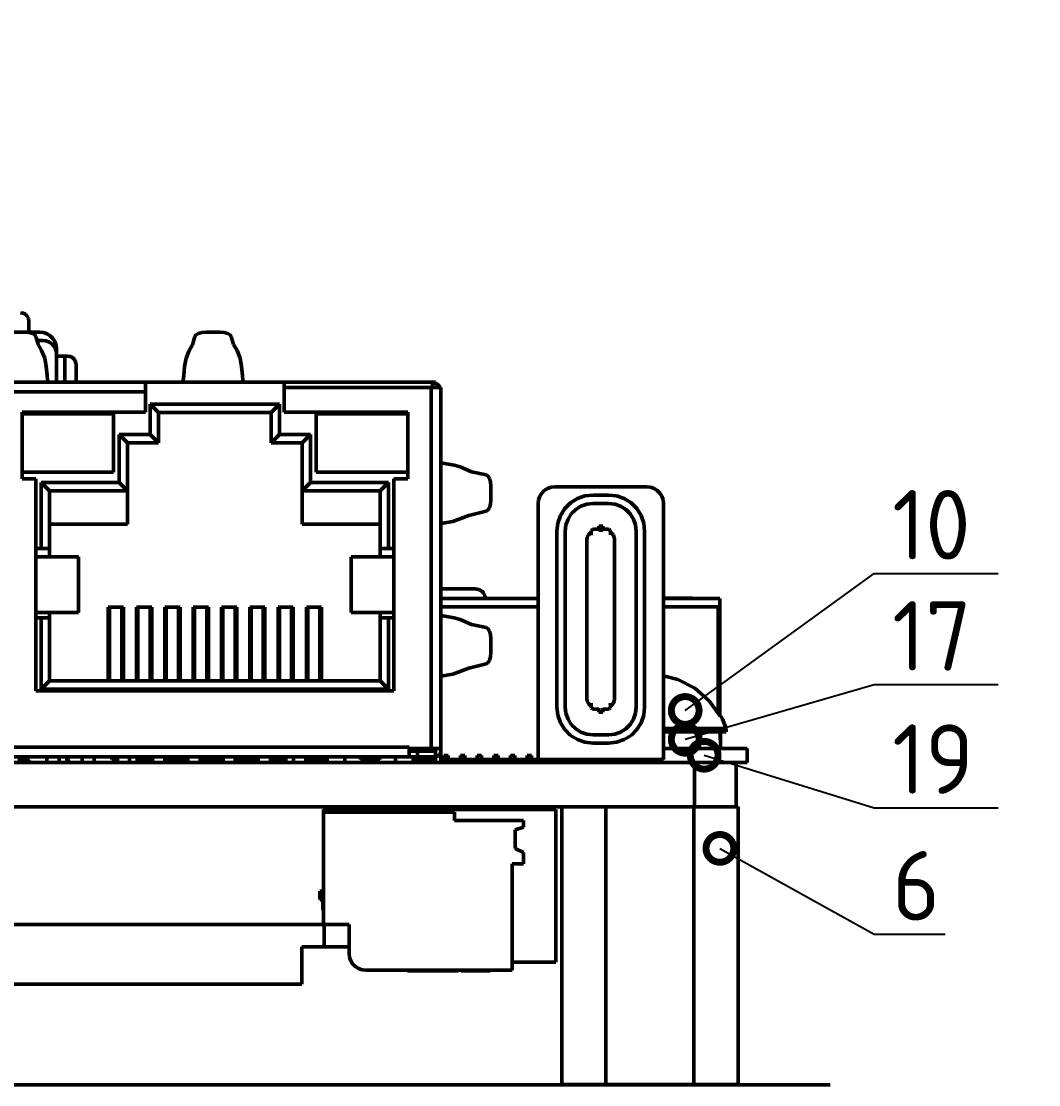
# Model space of a CAD drawing. Header units: millimetres. Extents: x -55 to 2039, y 0 to 512.
# Drawn here: x 1222.8 to 1296.1, y 78.3 to 154.9 of the extents above; entities that cross this region are included whole.
import ezdxf
from ezdxf import colors
from ezdxf.entities.mleader import LeaderData, LeaderLine
from ezdxf.enums import TextEntityAlignment as Align
from ezdxf.math import Vec2, Vec3

# ---------------------------------------------------------------- set-up
doc = ezdxf.new("R2010")
doc.units = ezdxf.units.MM
doc.linetypes.add('Сплошная', pattern=[0])
doc.layers.add('Виды', color=30, linetype='Continuous')
doc.layers.add('текст', color=2, linetype='Continuous', lineweight=30)
doc.styles.add('GOST TYPE B', font='', dxfattribs={"height": 3.5})
doc.styles.add('Поз. GOST TYPE B', font='', dxfattribs={"height": 5})
doc.styles.get('GOST TYPE B').set_extended_font_data('GOST type B')
doc.styles.get('Поз. GOST TYPE B').set_extended_font_data('GOST type B')

# ---------------------------------------------------------------- blocks, each defined once
blk = doc.blocks.new('Вид с →')
at = {"linetype": 'Continuous', "lineweight": 25, "transparency": 16777216}
for q in [(28.03, 4.046), (30.858, 4.046)]:
    blk.add_line((29.444, 2.632), q, dxfattribs=at)
blk.add_circle((32.944, 2.632), 3.5, dxfattribs=at)
blk.add_circle((32.944, 2.632), 3.5, dxfattribs=at)
at = {"linetype": 'Continuous', "lineweight": 50, "transparency": 16777216, "style": 'GOST TYPE B'}
blk.add_attdef('ВИД(_:_)', text='', height=7, dxfattribs=at).set_placement((27.226, 3.5), align=Align.MIDDLE_RIGHT)
blk = doc.blocks.new('_DotSmall')
at = {"color": 0, "linetype": 'ByBlock', "lineweight": 60, "const_width": 0.5}
blk.add_lwpolyline([(-0.0625, 0, 1), (0.0625, 0, 1)], format="xyb", close=True, dxfattribs=at)

msp = doc.modelspace()

# ---------------------------------------------------------------- linework, layer by layer
at = {"lineweight": 50}
for p, q in [((1222.7645, 133.9187), (1222.9499, 133.8894)), ((1222.9499, 133.8894), (1223.1172, 133.8041)), ((1223.1172, 133.8041), (1223.2499, 133.6714)), ((1223.2499, 133.6714), (1223.3352, 133.5041)), ((1223.3352, 133.5041), (1223.3645, 133.3187)), ((1223.3645, 133.3187), (1223.3645, 133.1187)), ((1223.3645, 133.1187), (1223.3645, 132.9333)), ((1223.3645, 132.9333), (1223.3645, 132.7661)), ((1223.3645, 132.7661), (1223.3645, 132.6333)), ((1223.3645, 132.6333), (1223.3645, 132.5481)), ((1224.1645, 132.5187), (1200.3645, 132.5187)), ((1222.0588, 132.5187), (1223.0703, 132.5187)), ((1223.0703, 132.5187), (1223.3667, 132.4921)), ((1223.3645, 132.5481), (1223.3645, 132.5187)), ((1223.3667, 132.4921), (1223.6211, 132.4188)), ((1223.6211, 132.4188), (1223.797, 132.3167)), ((1223.797, 132.3167), (1223.871, 132.2068)), ((1224.0467, 131.6177), (1223.871, 132.2068)), ((1223.9569, 131.9187), (1224.3645, 131.9187)), ((1224.1645, 132.5187), (1224.4316, 132.4886)), ((1224.3645, 131.9187), (1224.5871, 131.8937)), ((1224.4316, 132.4886), (1224.6852, 132.3999)), ((1224.5871, 131.8937), (1224.7984, 131.8197)), ((1224.6852, 132.3999), (1224.9127, 132.2569)), ((1224.7984, 131.8197), (1224.988, 131.7006)), ((1224.9127, 132.2569), (1225.1027, 132.0669)), ((1225.1027, 132.0669), (1225.2457, 131.8394)), ((1225.2457, 131.8394), (1225.3344, 131.5858)), ((1235.1591, 131.6117), (1235.3381, 132.2068)), ((1235.3381, 132.2068), (1235.412, 132.3167)), ((1235.412, 132.3167), (1235.588, 132.4188)), ((1235.588, 132.4188), (1235.8421, 132.492)), ((1235.8421, 132.492), (1236.1388, 132.5187)), ((1236.1388, 132.5187), (1237.1503, 132.5187)), ((1237.1503, 132.5187), (1237.4467, 132.4921)), ((1237.4467, 132.4921), (1237.7011, 132.4188)), ((1237.7011, 132.4188), (1237.877, 132.3167)), ((1237.877, 132.3167), (1237.951, 132.2068)), ((1238.1267, 131.6177), (1237.951, 132.2068)), ((1224.2897, 131.2068), (1224.0467, 131.6177)), ((1224.5141, 130.6463), (1224.2897, 131.2068)), ((1224.988, 131.7006), (1225.1464, 131.5422)), ((1225.1464, 131.5422), (1225.2655, 131.3526)), ((1225.2655, 131.3526), (1225.3395, 131.1413)), ((1225.2774, 131.3187), (1225.3645, 131.3187)), ((1225.3344, 131.5858), (1225.3645, 131.3187)), ((1225.3395, 131.1413), (1225.3645, 130.9187)), ((1225.3645, 130.9187), (1225.3645, 131.3187)), ((1234.6927, 130.6375), (1234.9099, 131.1894)), ((1234.9099, 131.1894), (1235.1591, 131.6117)), ((1238.3697, 131.2068), (1238.1267, 131.6177)), ((1238.5941, 130.6463), (1238.3697, 131.2068)), ((1224.618, 130.0448), (1224.5141, 130.6463)), ((1225.3645, 130.9187), (1225.3645, 128.9187)), ((1225.3645, 130.7987), (1225.3939, 130.7987)), ((1225.3939, 130.7987), (1225.4791, 130.7987)), ((1225.4791, 130.7987), (1225.6119, 130.7987)), ((1225.6119, 130.7987), (1225.7791, 130.7987)), ((1225.7791, 130.7987), (1225.9645, 130.7987)), ((1225.9645, 130.7987), (1226.1645, 130.7987)), ((1225.9645, 130.7987), (1225.9645, 128.9187)), ((1226.1645, 130.7987), (1226.3499, 130.7694)), ((1226.3499, 130.7694), (1226.5172, 130.6841)), ((1226.5172, 130.6841), (1226.6499, 130.5514)), ((1226.6499, 130.5514), (1226.7352, 130.3841)), ((1226.7352, 130.3841), (1226.7645, 130.1987)), ((1234.5894, 130.0316), (1234.6927, 130.6375)), ((1238.698, 130.0448), (1238.5941, 130.6463)), ((1224.6813, 129.399), (1224.618, 130.0448)), ((1226.7645, 130.1987), (1226.7645, 128.9187)), ((1234.5276, 129.3974), (1234.5894, 130.0316)), ((1238.7613, 129.399), (1238.698, 130.0448)), ((1213.3545, 128.9187), (1231.7745, 128.9187)), ((1224.7131, 129.0516), (1224.6813, 129.399)), ((1224.7386, 128.9187), (1224.7131, 129.0516)), ((1231.7745, 128.8512), (1231.7745, 128.9187)), ((1241.7745, 128.9187), (1231.7745, 128.9187)), ((1231.7745, 128.7427), (1231.7745, 128.8512)), ((1231.7745, 128.5929), (1231.7745, 128.7427)), ((1231.7745, 128.2187), (1231.7745, 128.7427)), ((1234.4705, 128.9187), (1234.4959, 129.0512)), ((1234.4959, 129.0512), (1234.5276, 129.3974)), ((1238.7931, 129.0516), (1238.7613, 129.399)), ((1238.8186, 128.9187), (1238.7931, 129.0516)), ((1241.7745, 128.9187), (1241.7745, 128.8651)), ((1241.7745, 128.9187), (1252.4645, 128.9187)), ((1241.7745, 128.8651), (1241.7745, 128.7187)), ((1241.7745, 128.8651), (1241.7745, 128.5187)), ((1252.4645, 128.9187), (1252.4645, 128.8651)), ((1252.6645, 128.9187), (1252.4645, 128.9187)), ((1252.7842, 128.779), (1252.4645, 128.9116)), ((1252.4645, 128.8651), (1252.4645, 128.7187)), ((1252.4645, 128.5187), (1252.4645, 128.8651)), ((1252.4652, 128.9113), (1252.4675, 128.9111)), ((1252.4675, 128.9111), (1252.5682, 128.8884)), ((1252.5682, 128.8884), (1252.6645, 128.8512)), ((1252.6645, 128.8512), (1252.6645, 128.9187)), ((1252.6645, 128.8286), (1252.6645, 128.8512)), ((1252.7563, 128.7905), (1252.6645, 128.8512)), ((1252.9938, 128.5187), (1252.7842, 128.779)), ((1252.8287, 128.7427), (1252.796, 128.7643)), ((1252.9561, 128.5929), (1252.8287, 128.7427)), ((1231.7745, 128.2187), (1213.3545, 128.2187)), ((1231.7745, 128.4135), (1231.7745, 128.5929)), ((1231.7745, 128.2187), (1231.7745, 128.4135)), ((1231.7745, 126.7587), (1231.7745, 128.2187)), ((1241.7745, 128.7187), (1241.7745, 128.5187)), ((1241.7745, 128.5187), (1252.4645, 128.5187)), ((1241.7745, 128.5187), (1241.7745, 126.7587)), ((1252.3645, 128.5187), (1241.7745, 128.5187)), ((1252.3645, 128.5187), (1252.4639, 128.5187)), ((1252.3645, 102.5187), (1252.3645, 128.5187)), ((1252.4645, 128.7187), (1252.4639, 128.5187)), ((1252.4639, 128.5187), (1252.6547, 128.5187)), ((1252.6547, 128.5187), (1252.8226, 128.5187)), ((1252.8226, 128.5187), (1252.9532, 128.5187)), ((1252.9532, 128.5187), (1253.0361, 128.5187)), ((1252.9841, 128.5308), (1252.9561, 128.5929)), ((1253.0361, 128.5187), (1253.0645, 128.5187)), ((1253.0645, 128.5187), (1253.0645, 102.5187)), ((1232.7145, 126.7387), (1232.1145, 127.3387)), ((1241.4345, 127.3387), (1232.1145, 127.3387)), ((1232.1145, 127.3387), (1232.1145, 125.1387)), ((1241.4345, 127.3387), (1240.8345, 126.7387)), ((1241.4345, 125.1387), (1241.4345, 127.3387)), ((1222.8745, 126.7587), (1231.7745, 126.7587)), ((1222.8745, 121.9587), (1222.8745, 126.7587)), ((1222.8745, 126.6387), (1224.9844, 126.6387)), ((1227.2647, 126.6387), (1222.8745, 126.6387)), ((1224.9844, 126.6387), (1225.7376, 126.6387)), ((1225.7376, 126.6387), (1226.5115, 126.6387)), ((1226.5115, 126.6387), (1225.7376, 126.6387)), ((1226.5115, 126.6387), (1227.2647, 126.6387)), ((1227.2647, 126.6387), (1229.4745, 126.6387)), ((1229.4745, 126.6387), (1229.4745, 122.4387)), ((1232.7145, 126.7387), (1240.8345, 126.7387)), ((1232.7145, 124.5387), (1232.7145, 126.7387)), ((1240.8345, 126.7387), (1240.8345, 124.5387)), ((1241.7745, 126.7587), (1250.6745, 126.7587)), ((1244.0745, 126.6387), (1246.2844, 126.6387)), ((1244.0745, 122.4387), (1244.0745, 126.6387)), ((1246.2844, 126.6387), (1247.0376, 126.6387)), ((1250.6745, 126.6387), (1246.2844, 126.6387)), ((1247.0376, 126.6387), (1247.8115, 126.6387)), ((1247.8115, 126.6387), (1247.0376, 126.6387)), ((1247.8115, 126.6387), (1248.5647, 126.6387)), ((1248.5647, 126.6387), (1250.6745, 126.6387)), ((1250.6745, 126.7587), (1250.6745, 121.9587)), ((1230.4745, 124.5387), (1229.8745, 125.1387)), ((1232.1145, 125.1387), (1229.8745, 125.1387)), ((1229.8745, 125.1387), (1229.8745, 121.6787)), ((1232.7145, 124.5387), (1232.1145, 125.1387)), ((1240.8345, 124.5387), (1241.4345, 125.1387)), ((1243.6745, 125.1387), (1241.4345, 125.1387)), ((1243.0745, 124.5387), (1243.6745, 125.1387)), ((1243.6745, 121.6787), (1243.6745, 125.1387)), ((1230.4745, 124.5387), (1232.7145, 124.5387)), ((1230.4745, 121.0787), (1230.4745, 124.5387)), ((1240.8345, 124.5387), (1243.0745, 124.5387)), ((1243.0745, 124.5387), (1243.0745, 121.0787)), ((1253.0645, 123.1187), (1253.1044, 123.1007)), ((1253.1044, 123.1007), (1253.1912, 123.0811)), ((1253.1912, 123.0811), (1254.0067, 122.944)), ((1254.0067, 122.944), (1254.4599, 122.8071)), ((1254.4599, 122.8071), (1255.2654, 122.4602)), ((1224.9844, 122.4387), (1222.8745, 122.4387)), ((1222.8745, 122.4387), (1227.2647, 122.4387)), ((1223.8745, 121.9587), (1222.8745, 121.9587)), ((1223.8745, 116.3187), (1223.8745, 121.9587)), ((1225.7376, 122.4387), (1224.9844, 122.4387)), ((1226.5115, 122.4387), (1225.7376, 122.4387)), ((1225.7376, 122.4387), (1226.5115, 122.4387)), ((1227.2647, 122.4387), (1226.5115, 122.4387)), ((1229.4745, 122.4387), (1227.2647, 122.4387)), ((1246.2844, 122.4387), (1244.0745, 122.4387)), ((1247.0376, 122.4387), (1246.2844, 122.4387)), ((1246.2844, 122.4387), (1250.6745, 122.4387)), ((1247.8115, 122.4387), (1247.0376, 122.4387)), ((1247.0376, 122.4387), (1247.8115, 122.4387)), ((1248.5647, 122.4387), (1247.8115, 122.4387)), ((1250.6745, 122.4387), (1248.5647, 122.4387)), ((1249.6745, 121.9587), (1249.6745, 116.3187)), ((1250.6745, 121.9587), (1249.6745, 121.9587)), ((1255.2654, 122.4602), (1256.3169, 122.2291)), ((1256.4437, 122.1545), (1256.3169, 122.2291)), ((1256.557, 121.9782), (1256.4437, 122.1545)), ((1256.6361, 121.7245), (1256.557, 121.9782)), ((1224.8645, 121.0787), (1224.2645, 121.6787)), ((1229.8745, 121.6787), (1224.2645, 121.6787)), ((1224.2645, 121.6787), (1224.2645, 116.9387)), ((1224.8645, 121.0787), (1230.4745, 121.0787)), ((1224.8645, 116.9387), (1224.8645, 121.0787)), ((1230.4745, 121.0787), (1229.8745, 121.6787)), ((1230.4745, 118.6787), (1230.4745, 121.0787)), ((1243.0745, 121.0787), (1243.6745, 121.6787)), ((1243.0745, 121.0787), (1243.0745, 118.6787)), ((1243.0745, 121.0787), (1248.6845, 121.0787)), ((1249.2845, 121.6787), (1243.6745, 121.6787)), ((1248.6845, 121.0787), (1249.2845, 121.6787)), ((1248.6845, 121.0787), (1248.6845, 116.9387)), ((1249.2845, 116.9387), (1249.2845, 121.6787)), ((1256.6645, 121.4287), (1256.6361, 121.7245)), ((1256.6645, 121.4287), (1256.6645, 120.4088)), ((1260.5163, 121.1169), (1260.3263, 120.9269)), ((1260.7439, 121.2599), (1260.5163, 121.1169)), ((1260.9975, 121.3486), (1260.7439, 121.2599)), ((1261.2645, 121.3787), (1260.9975, 121.3486)), ((1267.9045, 121.3787), (1261.2645, 121.3787)), ((1268.1716, 121.3486), (1267.9045, 121.3787)), ((1268.4252, 121.2599), (1268.1716, 121.3486)), ((1268.6527, 121.1169), (1268.4252, 121.2599)), ((1268.8427, 120.9269), (1268.6527, 121.1169)), ((1256.6645, 120.4088), (1256.6361, 120.1132)), ((1260.0946, 120.4458), (1260.0645, 120.1787)), ((1260.1834, 120.6994), (1260.0946, 120.4458)), ((1260.3263, 120.9269), (1260.1834, 120.6994)), ((1262.4035, 120.2115), (1262.8964, 120.5213)), ((1262.8964, 120.5213), (1263.446, 120.7135)), ((1263.446, 120.7135), (1264.0245, 120.7787)), ((1264.0245, 120.7787), (1265.1445, 120.7787)), ((1265.1445, 120.7787), (1265.7231, 120.7135)), ((1265.7231, 120.7135), (1266.2726, 120.5213)), ((1266.2726, 120.5213), (1266.7656, 120.2115)), ((1268.9857, 120.6994), (1268.8427, 120.9269)), ((1269.0744, 120.4458), (1268.9857, 120.6994)), ((1269.1045, 120.1787), (1269.0744, 120.4458)), ((1256.3169, 119.6084), (1255.0789, 119.3132)), ((1256.4439, 119.6831), (1256.3169, 119.6084)), ((1256.557, 119.8593), (1256.4439, 119.6831)), ((1256.6361, 120.1132), (1256.557, 119.8593)), ((1260.0645, 120.1787), (1260.0645, 101.7187)), ((1261.682, 119.3068), (1261.9918, 119.7998)), ((1261.9918, 119.7998), (1262.4035, 120.2115)), ((1262.7776, 119.7424), (1262.4609, 119.4257)), ((1263.1568, 119.9807), (1262.7776, 119.7424)), ((1263.5795, 120.1286), (1263.1568, 119.9807)), ((1264.0245, 120.1787), (1263.5795, 120.1286)), ((1265.1445, 120.1787), (1264.0245, 120.1787)), ((1265.5896, 120.1286), (1265.1445, 120.1787)), ((1266.0123, 119.9807), (1265.5896, 120.1286)), ((1266.3915, 119.7424), (1266.0123, 119.9807)), ((1266.7082, 119.4257), (1266.3915, 119.7424)), ((1266.7656, 120.2115), (1267.1773, 119.7998)), ((1267.1773, 119.7998), (1267.4871, 119.3068)), ((1269.1045, 101.7187), (1269.1045, 120.1787)), ((1253.9239, 118.8758), (1253.1965, 118.7573)), ((1255.0789, 119.3132), (1253.9239, 118.8758)), ((1261.4897, 118.7573), (1261.682, 119.3068)), ((1262.2226, 119.0465), (1262.0747, 118.6238)), ((1262.4609, 119.4257), (1262.2226, 119.0465)), ((1266.9465, 119.0465), (1266.7082, 119.4257)), ((1267.0944, 118.6238), (1266.9465, 119.0465)), ((1267.4871, 119.3068), (1267.6793, 118.7573)), ((1230.4745, 118.6787), (1224.8645, 118.6787)), ((1248.6845, 118.6787), (1243.0745, 118.6787)), ((1253.1059, 118.7372), (1253.0645, 118.7187)), ((1253.1965, 118.7573), (1253.1059, 118.7372)), ((1261.4245, 118.1787), (1261.4897, 118.7573)), ((1261.4245, 105.4987), (1261.4245, 118.1787)), ((1262.0747, 118.6238), (1262.0245, 118.1787)), ((1262.0245, 118.1787), (1262.0245, 105.4987)), ((1263.6991, 117.9214), (1263.8319, 118.0541)), ((1263.8319, 118.0541), (1263.8845, 118.081)), ((1263.9113, 118.2287), (1263.8845, 118.1282)), ((1263.9113, 118.2217), (1263.8845, 118.124)), ((1263.8845, 118.1282), (1263.8845, 118.1266)), ((1263.8845, 118.1266), (1263.8845, 118.124)), ((1263.8845, 118.124), (1263.8845, 117.9028)), ((1263.9113, 118.2287), (1263.9845, 118.3019)), ((1263.9845, 118.2931), (1263.9113, 118.2217)), ((1263.9845, 118.3019), (1264.0845, 118.3287)), ((1264.0845, 118.3193), (1263.9845, 118.2931)), ((1264.0845, 118.3287), (1264.4345, 118.3287)), ((1264.0845, 118.3287), (1264.0845, 118.3277)), ((1264.0845, 118.3277), (1264.0845, 118.3245)), ((1264.0845, 118.3245), (1264.0845, 118.3193)), ((1264.0845, 118.3193), (1264.4345, 118.3193)), ((1264.4345, 118.5287), (1264.4345, 118.5277)), ((1264.4345, 118.5287), (1264.7345, 118.5287)), ((1264.4345, 118.5277), (1264.4345, 118.5245)), ((1264.4345, 118.5245), (1264.4345, 118.5193)), ((1264.4345, 118.5193), (1264.4345, 118.2587)), ((1264.4345, 118.5193), (1264.7345, 118.5193)), ((1264.4345, 118.2587), (1264.7345, 118.2587)), ((1264.7345, 118.5277), (1264.7345, 118.5287)), ((1264.7345, 118.5245), (1264.7345, 118.5277)), ((1264.7345, 118.5193), (1264.7345, 118.5245)), ((1264.7345, 118.2587), (1264.7345, 118.5193)), ((1264.7345, 118.3287), (1265.0845, 118.3287)), ((1264.7345, 118.3193), (1265.0845, 118.3193)), ((1265.0845, 118.3277), (1265.0845, 118.3287)), ((1265.0845, 118.3245), (1265.0845, 118.3277)), ((1265.0845, 118.3193), (1265.0845, 118.3245)), ((1265.1845, 118.2931), (1265.0845, 118.3193)), ((1265.2577, 118.2217), (1265.1845, 118.2931)), ((1265.2576, 118.229), (1265.1848, 118.3018)), ((1265.2845, 118.1287), (1265.2576, 118.229)), ((1265.2845, 118.124), (1265.2577, 118.2217)), ((1265.2845, 118.1282), (1265.2845, 118.1287)), ((1265.2845, 118.1266), (1265.2845, 118.1282)), ((1265.2845, 118.124), (1265.2845, 118.1266)), ((1265.2845, 117.9028), (1265.2845, 118.124)), ((1265.2845, 118.081), (1265.3372, 118.0541)), ((1265.3372, 118.0541), (1265.4699, 117.9214)), ((1267.1445, 118.1787), (1267.0944, 118.6238)), ((1267.1445, 105.4987), (1267.1445, 118.1787)), ((1267.6793, 118.7573), (1267.7445, 118.1787)), ((1267.7445, 118.1787), (1267.7445, 105.4987)), ((1263.5845, 117.5687), (1263.6139, 117.7541)), ((1263.5845, 117.5687), (1263.5845, 106.1087)), ((1263.6139, 117.7541), (1263.6991, 117.9214)), ((1263.8845, 117.9028), (1263.8845, 117.8974)), ((1263.8845, 117.8974), (1263.8845, 117.89)), ((1263.8845, 117.89), (1263.8845, 117.8807)), ((1265.4699, 117.9214), (1265.5552, 117.7541)), ((1265.5552, 117.7541), (1265.5845, 117.5687)), ((1265.5845, 106.1087), (1265.5845, 117.5687)), ((1223.8745, 116.9387), (1224.2645, 116.9387)), ((1224.2645, 116.9387), (1223.8745, 116.9387)), ((1224.8645, 116.9387), (1224.2645, 116.9387)), ((1224.8645, 116.9387), (1224.8645, 116.3187)), ((1248.6845, 116.3187), (1248.6845, 116.9387)), ((1249.2845, 116.9387), (1248.6845, 116.9387)), ((1249.2845, 116.9387), (1249.6745, 116.9387)), ((1249.6745, 116.9387), (1249.2845, 116.9387)), ((1224.1233, 116.3187), (1223.8745, 116.3187)), ((1223.8745, 112.3187), (1223.8745, 116.3187)), ((1224.3507, 116.3187), (1224.1233, 116.3187)), ((1224.5584, 116.3187), (1224.3507, 116.3187)), ((1224.7481, 116.3187), (1224.5584, 116.3187)), ((1225.1245, 116.3187), (1224.7481, 116.3187)), ((1225.9875, 116.3187), (1225.1245, 116.3187)), ((1226.7738, 116.3187), (1225.9875, 116.3187)), ((1226.9545, 116.3187), (1226.7738, 116.3187)), ((1226.9545, 112.9756), (1226.9545, 116.3187)), ((1246.6211, 116.3187), (1246.5946, 116.3187)), ((1246.5946, 113.6887), (1246.5946, 116.3187)), ((1247.1261, 116.3187), (1246.6211, 116.3187)), ((1248.3802, 116.3187), (1247.1261, 116.3187)), ((1248.7719, 116.3187), (1248.3802, 116.3187)), ((1249.1001, 116.3187), (1248.7719, 116.3187)), ((1249.3782, 116.3187), (1249.1001, 116.3187)), ((1249.6745, 116.3187), (1249.3782, 116.3187)), ((1249.6745, 116.3187), (1249.6745, 112.3187)), ((1246.5946, 113.6887), (1246.5946, 112.3187)), ((1253.0645, 114.0187), (1253.224, 114.0187)), ((1253.224, 114.0187), (1253.0645, 114.0187)), ((1253.224, 114.0187), (1254.0817, 114.0187)), ((1254.0817, 114.0187), (1254.7751, 114.0187)), ((1254.7751, 114.0187), (1255.2639, 114.0187)), ((1255.2639, 114.0187), (1255.5198, 114.0187)), ((1255.5198, 114.0187), (1255.5278, 114.0187)), ((1255.7716, 113.9845), (1255.5278, 114.0187)), ((1255.8349, 113.9591), (1255.7716, 113.9845)), ((1255.9668, 113.885), (1255.8349, 113.9591)), ((1256.0333, 113.8294), (1255.9668, 113.885)), ((1256.1216, 113.7302), (1256.0333, 113.8294)), ((1256.1723, 113.649), (1256.1216, 113.7302)), ((1256.221, 113.535), (1256.1723, 113.649)), ((1256.221, 113.535), (1256.247, 113.4258)), ((1256.247, 113.4258), (1256.2553, 113.3187)), ((1226.9545, 112.9756), (1226.9545, 112.3187)), ((1229.0845, 112.6987), (1230.1845, 112.6987)), ((1229.0845, 107.3987), (1229.0845, 112.6987)), ((1229.1845, 112.6987), (1229.1845, 107.3987)), ((1230.0645, 107.3987), (1230.0645, 112.6987)), ((1230.1845, 112.6987), (1230.1845, 107.3987)), ((1231.1245, 112.6987), (1232.2245, 112.6987)), ((1231.1245, 107.3987), (1231.1245, 112.6987)), ((1231.2245, 112.6987), (1231.2245, 107.3987)), ((1232.1045, 107.3987), (1232.1045, 112.6987)), ((1232.2245, 112.6987), (1232.2245, 107.3987)), ((1233.1645, 112.6987), (1234.2645, 112.6987)), ((1233.1645, 107.3987), (1233.1645, 112.6987)), ((1233.1645, 112.6987), (1233.1645, 107.3987)), ((1233.2645, 112.6987), (1233.2645, 107.3987)), ((1234.1445, 107.3987), (1234.1445, 112.6987)), ((1234.2645, 112.6987), (1234.2645, 107.3987)), ((1235.2045, 112.6987), (1236.3045, 112.6987)), ((1235.2045, 107.3987), (1235.2045, 112.6987)), ((1235.3045, 112.6987), (1235.3045, 107.3987)), ((1236.1845, 107.3987), (1236.1845, 112.6987)), ((1236.3045, 112.6987), (1236.3045, 107.3987)), ((1237.2445, 112.6987), (1238.3445, 112.6987)), ((1237.2445, 107.3987), (1237.2445, 112.6987)), ((1237.3445, 112.6987), (1237.3445, 107.3987)), ((1238.2245, 107.3987), (1238.2245, 112.6987)), ((1238.3445, 112.6987), (1238.3445, 107.3987)), ((1239.2845, 112.6987), (1240.3845, 112.6987)), ((1239.2845, 107.3987), (1239.2845, 112.6987)), ((1239.3845, 112.6987), (1239.3845, 107.3987)), ((1240.2645, 107.3987), (1240.2645, 112.6987)), ((1240.3845, 112.6987), (1240.3845, 107.3987)), ((1241.3245, 112.6987), (1242.4245, 112.6987)), ((1241.3245, 107.3987), (1241.3245, 112.6987)), ((1241.4245, 112.6987), (1241.4245, 107.3987)), ((1242.3045, 107.3987), (1242.3045, 112.6987)), ((1242.4245, 112.6987), (1242.4245, 107.3987)), ((1243.3645, 112.6987), (1244.4645, 112.6987)), ((1243.3645, 107.3987), (1243.3645, 112.6987)), ((1243.4645, 112.6987), (1243.4645, 107.3987)), ((1244.3445, 107.3987), (1244.3445, 112.6987)), ((1244.4645, 112.6987), (1244.4645, 107.3987)), ((1253.0645, 113.3187), (1260.0645, 113.3187)), ((1253.0645, 112.7187), (1260.0645, 112.7187)), ((1269.1045, 113.3187), (1273.1645, 113.3187)), ((1269.1045, 112.7187), (1273.0445, 112.7187)), ((1269.1645, 113.3187), (1269.1645, 113.3587)), ((1270.436, 113.3587), (1269.1645, 113.3587)), ((1270.436, 113.3587), (1270.436, 113.3187)), ((1271.1645, 113.3587), (1270.436, 113.3587)), ((1271.1645, 113.3187), (1271.1645, 113.3587)), ((1273.0445, 105.0376), (1273.0445, 112.7187)), ((1273.1645, 113.3187), (1273.1645, 105.6387)), ((1224.1233, 112.3187), (1223.8745, 112.3187)), ((1223.8745, 106.6787), (1223.8745, 112.3187)), ((1224.2645, 111.9387), (1223.8745, 111.9387)), ((1223.8745, 111.9387), (1224.2645, 111.9387)), ((1224.3507, 112.3187), (1224.1233, 112.3187)), ((1224.2645, 111.9387), (1224.8645, 111.9387)), ((1224.2645, 111.9387), (1224.2645, 106.7987)), ((1224.5584, 112.3187), (1224.3507, 112.3187)), ((1224.7481, 112.3187), (1224.5584, 112.3187)), ((1225.1245, 112.3187), (1224.7481, 112.3187)), ((1224.8645, 112.3187), (1224.8645, 111.9387)), ((1224.8645, 107.3987), (1224.8645, 111.9387)), ((1225.9875, 112.3187), (1225.1245, 112.3187)), ((1226.7738, 112.3187), (1225.9875, 112.3187)), ((1226.9545, 112.3187), (1226.7738, 112.3187)), ((1246.6211, 112.3187), (1246.5946, 112.3187)), ((1247.1261, 112.3187), (1246.6211, 112.3187)), ((1248.3802, 112.3187), (1247.1261, 112.3187)), ((1248.7719, 112.3187), (1248.3802, 112.3187)), ((1248.6845, 111.9387), (1248.6845, 112.3187)), ((1248.6845, 111.9387), (1248.6845, 107.3987)), ((1248.6845, 111.9387), (1249.2845, 111.9387)), ((1249.1001, 112.3187), (1248.7719, 112.3187)), ((1249.3782, 112.3187), (1249.1001, 112.3187)), ((1249.6745, 111.9387), (1249.2845, 111.9387)), ((1249.2845, 106.7987), (1249.2845, 111.9387)), ((1249.2845, 111.9387), (1249.6745, 111.9387)), ((1249.6745, 112.3187), (1249.3782, 112.3187)), ((1249.6745, 112.3187), (1249.6745, 106.6787)), ((1253.0645, 112.1187), (1253.1044, 112.1007)), ((1253.1044, 112.1007), (1253.1912, 112.0811)), ((1253.1912, 112.0811), (1254.0067, 111.944)), ((1254.0067, 111.944), (1254.4599, 111.8071)), ((1254.4599, 111.8071), (1255.2654, 111.4602)), ((1255.2654, 111.4602), (1256.3169, 111.2291)), ((1256.4437, 111.1545), (1256.3169, 111.2291)), ((1256.557, 110.9782), (1256.4437, 111.1545)), ((1256.6361, 110.7245), (1256.557, 110.9782)), ((1256.6645, 110.4287), (1256.6361, 110.7245)), ((1256.6645, 110.4287), (1256.6645, 109.4088)), ((1256.557, 108.8593), (1256.4439, 108.6831)), ((1256.6361, 109.1132), (1256.557, 108.8593)), ((1256.6645, 109.4088), (1256.6361, 109.1132)), ((1255.0789, 108.3132), (1253.9239, 107.8758)), ((1256.3169, 108.6084), (1255.0789, 108.3132)), ((1256.4439, 108.6831), (1256.3169, 108.6084)), ((1224.8645, 107.3987), (1224.2645, 106.7987)), ((1248.6845, 107.3987), (1224.8645, 107.3987)), ((1248.6845, 107.3987), (1249.2845, 106.7987)), ((1253.1059, 107.7372), (1253.0645, 107.7187)), ((1253.1965, 107.7573), (1253.1059, 107.7372)), ((1253.9239, 107.8758), (1253.1965, 107.7573)), ((1270.1439, 107.4967), (1269.1045, 107.7504)), ((1271.3618, 106.8643), (1270.1439, 107.4967)), ((1249.6745, 106.6787), (1223.8745, 106.6787)), ((1224.2645, 106.7987), (1249.2845, 106.7987)), ((1272.3949, 105.9612), (1271.3618, 106.8643)), ((1263.6139, 105.9233), (1263.5845, 106.1087)), ((1263.6991, 105.7561), (1263.6139, 105.9233)), ((1263.8319, 105.6233), (1263.6991, 105.7561)), ((1263.8845, 105.7746), (1263.8845, 105.5535)), ((1265.2845, 105.7746), (1265.2577, 105.677)), ((1265.2845, 105.7874), (1265.2845, 105.7967)), ((1265.2845, 105.7801), (1265.2845, 105.7874)), ((1265.2845, 105.7746), (1265.2845, 105.7801)), ((1265.2845, 105.5535), (1265.2845, 105.7746)), ((1265.4699, 105.7561), (1265.3372, 105.6233)), ((1265.5552, 105.9233), (1265.4699, 105.7561)), ((1265.5845, 106.1087), (1265.5552, 105.9233)), ((1273.1844, 104.8387), (1272.3949, 105.9612)), ((1261.4897, 104.9202), (1261.4245, 105.4987)), ((1262.0245, 105.4987), (1262.0747, 105.0537)), ((1262.0747, 105.0537), (1262.2226, 104.631)), ((1263.8845, 105.5965), (1263.8319, 105.6233)), ((1263.8845, 105.5535), (1263.8845, 105.5508)), ((1263.8845, 105.5535), (1263.9113, 105.4558)), ((1263.8845, 105.5508), (1263.8845, 105.5493)), ((1263.9113, 105.4487), (1263.8845, 105.5493)), ((1263.9113, 105.4558), (1263.9845, 105.3843)), ((1263.9113, 105.4487), (1263.9845, 105.3755)), ((1263.9845, 105.3843), (1264.0845, 105.3582)), ((1263.9845, 105.3755), (1264.0845, 105.3487)), ((1264.4345, 105.3581), (1264.0845, 105.3582)), ((1264.0845, 105.3582), (1264.0845, 105.3529)), ((1264.0845, 105.3529), (1264.0845, 105.3498)), ((1264.0845, 105.3498), (1264.0845, 105.3487)), ((1264.0845, 105.3487), (1264.4345, 105.3487)), ((1264.4345, 105.4188), (1264.4345, 105.1581)), ((1264.4345, 105.1581), (1264.4345, 105.1529)), ((1264.4345, 105.1581), (1264.7345, 105.1581)), ((1264.4345, 105.1529), (1264.4345, 105.1498)), ((1264.4345, 105.1498), (1264.4345, 105.1487)), ((1264.7345, 105.1487), (1264.4345, 105.1487)), ((1264.7345, 105.1581), (1264.7345, 105.4188)), ((1264.7345, 105.3581), (1265.0845, 105.3582)), ((1264.7345, 105.3487), (1265.0845, 105.3487)), ((1264.7345, 105.1529), (1264.7345, 105.1581)), ((1264.7345, 105.1498), (1264.7345, 105.1529)), ((1264.7345, 105.1487), (1264.7345, 105.1498)), ((1265.0845, 105.3582), (1265.1845, 105.3843)), ((1265.1845, 105.3755), (1265.0845, 105.3487)), ((1265.0845, 105.3529), (1265.0845, 105.3582)), ((1265.0845, 105.3498), (1265.0845, 105.3529)), ((1265.0845, 105.3487), (1265.0845, 105.3498)), ((1265.1845, 105.3843), (1265.2577, 105.4558)), ((1265.2577, 105.4487), (1265.1845, 105.3755)), ((1265.2577, 105.4558), (1265.2845, 105.5535)), ((1265.2845, 105.5493), (1265.2577, 105.4487)), ((1265.3372, 105.6233), (1265.2845, 105.5965)), ((1265.2845, 105.5508), (1265.2845, 105.5535)), ((1265.2845, 105.5493), (1265.2845, 105.5508)), ((1266.9465, 104.631), (1267.0944, 105.0537)), ((1267.0944, 105.0537), (1267.1445, 105.4987)), ((1267.7445, 105.4987), (1267.6793, 104.9202)), ((1273.0445, 105.6387), (1273.1645, 105.6387)), ((1273.1645, 104.867), (1273.1645, 105.6387)), ((1261.682, 104.3706), (1261.4897, 104.9202)), ((1261.9918, 103.8777), (1261.682, 104.3706)), ((1262.2226, 104.631), (1262.4609, 104.2518)), ((1262.4609, 104.2518), (1262.7776, 103.9351)), ((1266.3915, 103.9351), (1266.7082, 104.2518)), ((1266.7082, 104.2518), (1266.9465, 104.631)), ((1267.4871, 104.3706), (1267.1773, 103.8777)), ((1267.6793, 104.9202), (1267.4871, 104.3706)), ((1273.2403, 104.8387), (1273.1844, 104.8387)), ((1273.2473, 104.8387), (1273.2403, 104.8387)), ((1273.3502, 104.6342), (1273.2473, 104.8387)), ((1273.3502, 104.6342), (1273.6246, 103.9599)), ((1262.4035, 103.466), (1261.9918, 103.8777)), ((1262.8964, 103.1562), (1262.4035, 103.466)), ((1262.7776, 103.9351), (1263.1568, 103.6968)), ((1263.1568, 103.6968), (1263.5795, 103.5489)), ((1263.5795, 103.5489), (1264.0245, 103.4987)), ((1264.0245, 103.4987), (1265.1445, 103.4987)), ((1265.1445, 103.4987), (1265.5896, 103.5489)), ((1265.5896, 103.5489), (1266.0123, 103.6968)), ((1266.0123, 103.6968), (1266.3915, 103.9351)), ((1266.7656, 103.466), (1266.2726, 103.1562)), ((1267.1773, 103.8777), (1266.7656, 103.466)), ((1269.4408, 103.9599), (1269.1045, 103.9599)), ((1269.4408, 103.7187), (1269.1045, 103.7187)), ((1270.6806, 103.9599), (1269.4408, 103.9599)), ((1270.6806, 103.7187), (1269.4408, 103.7187)), ((1271.7718, 103.9599), (1270.6806, 103.9599)), ((1271.7718, 103.7187), (1270.6806, 103.7187)), ((1272.651, 103.9599), (1271.7718, 103.9599)), ((1272.651, 103.7187), (1271.7718, 103.7187)), ((1271.7718, 103.7187), (1272.651, 103.7187)), ((1273.2672, 103.9599), (1272.651, 103.9599)), ((1273.2672, 103.7187), (1272.651, 103.7187)), ((1273.223, 102.5187), (1273.1932, 103.7187)), ((1273.2245, 103.7187), (1273.2113, 102.9902)), ((1273.5845, 103.9599), (1273.2672, 103.9599)), ((1273.5845, 103.7187), (1273.2672, 103.7187)), ((1273.6246, 103.9599), (1273.5845, 103.9599)), ((1273.6246, 103.7187), (1273.5845, 103.7187)), ((1273.6246, 103.8393), (1273.6246, 103.9599)), ((1273.6246, 103.8393), (1273.6246, 103.7187)), ((1263.446, 102.9639), (1262.8964, 103.1562)), ((1264.0245, 102.8987), (1263.446, 102.9639)), ((1265.1445, 102.8987), (1264.0245, 102.8987)), ((1265.7231, 102.9639), (1265.1445, 102.8987)), ((1266.2726, 103.1562), (1265.7231, 102.9639)), ((1273.2245, 102.5187), (1273.2135, 103.115)), ((1194.3645, 102.6187), (1250.7645, 102.6187)), ((1250.7645, 101.9187), (1194.3645, 101.9187)), ((1223.1312, 101.9187), (1223.4645, 101.5187)), ((1224.6645, 101.5187), (1224.6645, 101.9187)), ((1225.5445, 101.9187), (1225.5445, 101.5187)), ((1226.1045, 101.5187), (1226.1045, 101.9187)), ((1227.2045, 101.5187), (1227.2045, 101.9187)), ((1228.0845, 101.9187), (1228.0845, 101.5187)), ((1229.3445, 101.7187), (1229.3445, 101.9187)), ((1229.7445, 101.5187), (1229.7445, 101.9187)), ((1230.6245, 101.9187), (1230.6245, 101.5187)), ((1231.1845, 101.5187), (1231.1845, 101.9187)), ((1231.6745, 101.7187), (1231.6745, 101.9187)), ((1231.9945, 101.7187), (1231.9945, 101.9187)), ((1232.2845, 101.5187), (1232.2845, 101.9187)), ((1233.1645, 101.9187), (1233.1645, 101.5187)), ((1233.1945, 101.7187), (1233.1945, 101.9187)), ((1234.0745, 101.7187), (1234.0745, 101.9187)), ((1234.3945, 101.7187), (1234.3945, 101.9187)), ((1234.8245, 101.5187), (1234.8245, 101.9187)), ((1235.7045, 101.9187), (1235.7045, 101.5187)), ((1237.3645, 101.5187), (1237.3645, 101.9187)), ((1238.2445, 101.9187), (1238.2445, 101.5187)), ((1239.9045, 101.5187), (1239.9045, 101.9187)), ((1240.7845, 101.9187), (1240.7845, 101.5187)), ((1241.2745, 101.7187), (1241.2745, 101.9187)), ((1241.5945, 101.7187), (1241.5945, 101.9187)), ((1241.8845, 101.9187), (1241.8845, 101.5187)), ((1242.4445, 101.5187), (1242.4445, 101.9187)), ((1243.3245, 101.9187), (1243.3245, 101.5187)), ((1243.6745, 101.7187), (1243.6745, 101.9187)), ((1243.9945, 101.7187), (1243.9945, 101.9187)), ((1244.8645, 101.5187), (1244.8645, 101.9187)), ((1246.1315, 101.9187), (1246.1315, 101.5187)), ((1247.2645, 101.7187), (1247.2645, 101.9187)), ((1248.6645, 101.9187), (1248.6645, 101.7187)), ((1249.7976, 101.5187), (1249.7976, 101.9187)), ((1250.7645, 102.6187), (1250.7645, 102.5194)), ((1250.7645, 102.5194), (1250.7645, 102.3284)), ((1252.3645, 102.5187), (1250.7645, 102.5194)), ((1250.9797, 102.5187), (1250.7645, 102.5187)), ((1250.7645, 102.3284), (1250.7645, 102.1606)), ((1250.7645, 102.3187), (1250.7939, 102.3187)), ((1250.7645, 101.9471), (1250.7645, 102.1606)), ((1250.7645, 102.1606), (1250.7645, 102.03)), ((1250.7645, 102.03), (1250.7645, 101.9471)), ((1250.7645, 101.9471), (1250.7645, 101.9187)), ((1250.7645, 101.9187), (1250.7939, 101.9187)), ((1250.7939, 102.3187), (1250.8791, 102.3187)), ((1250.7939, 101.9187), (1250.8791, 101.9187)), ((1250.8791, 102.3187), (1251.0119, 102.3187)), ((1250.8791, 101.9187), (1251.0119, 101.9187)), ((1251.0645, 102.5187), (1250.9797, 102.5187)), ((1250.9797, 102.5187), (1251.8645, 102.5187)), ((1251.0119, 102.3187), (1251.1791, 102.3187)), ((1251.0119, 101.9187), (1251.1791, 101.9187)), ((1251.0645, 102.3187), (1251.0645, 102.5187)), ((1251.0645, 101.5187), (1251.0645, 101.9187)), ((1251.1791, 102.3187), (1251.3645, 102.3187)), ((1251.1791, 102.3187), (1251.3645, 102.3187)), ((1251.1791, 101.9187), (1251.3645, 101.9187)), ((1251.1791, 101.9187), (1251.3645, 101.9187)), ((1251.1945, 101.7187), (1251.1945, 101.9187)), ((1251.3645, 102.3187), (1252.6645, 102.3187)), ((1251.3645, 102.3187), (1251.3645, 101.9187)), ((1251.3645, 101.9187), (1252.6645, 101.9187)), ((1251.8645, 102.3187), (1251.8645, 102.5187)), ((1252.0745, 101.7187), (1252.0745, 101.9187)), ((1252.5808, 102.5187), (1252.3645, 102.5187)), ((1252.3945, 101.7187), (1252.3945, 101.9187)), ((1252.776, 102.5187), (1252.5808, 102.5187)), ((1252.6645, 102.3187), (1252.6645, 102.5187)), ((1252.6645, 101.5187), (1252.6645, 102.3187)), ((1252.8645, 101.9723), (1252.6645, 101.9187)), ((1252.9308, 102.5187), (1252.776, 102.5187)), ((1252.776, 102.5187), (1253.0303, 102.5187)), ((1253.0109, 102.1187), (1252.8645, 101.9723)), ((1253.0303, 102.5187), (1252.9308, 102.5187)), ((1253.0645, 102.3187), (1253.0109, 102.1187)), ((1253.0645, 102.5187), (1253.0303, 102.5187)), ((1253.0645, 102.5187), (1253.0645, 102.3187)), ((1253.0645, 102.3187), (1253.0645, 101.5187)), ((1253.5945, 102.0187), (1253.2745, 102.0187)), ((1253.2745, 101.7187), (1253.2745, 102.0187)), ((1253.5945, 101.7187), (1253.5945, 102.0187)), ((1254.7945, 102.0187), (1254.4745, 102.0187)), ((1254.4745, 101.7187), (1254.4745, 102.0187)), ((1254.7945, 101.7187), (1254.7945, 102.0187)), ((1255.9945, 102.0187), (1255.6745, 102.0187)), ((1255.6745, 101.7187), (1255.6745, 102.0187)), ((1255.9945, 101.7187), (1255.9945, 102.0187)), ((1257.1945, 102.0187), (1256.8745, 102.0187)), ((1256.8745, 101.7187), (1256.8745, 102.0187)), ((1257.1945, 101.7187), (1257.1945, 102.0187)), ((1258.3945, 102.0187), (1258.0745, 102.0187)), ((1258.0745, 101.7187), (1258.0745, 102.0187)), ((1258.3945, 101.7187), (1258.3945, 102.0187)), ((1259.5945, 102.0187), (1259.2745, 102.0187)), ((1259.2745, 101.7187), (1259.2745, 102.0187)), ((1259.5945, 101.7187), (1259.5945, 102.0187)), ((1269.1045, 102.5187), (1270.6068, 102.5187)), ((1270.6068, 102.5187), (1272.1011, 102.5187)), ((1272.1011, 102.5187), (1273.3642, 102.5187)), ((1273.3642, 102.5187), (1274.3228, 102.5187)), ((1274.3228, 102.5187), (1274.9212, 102.5187)), ((1274.9212, 102.5187), (1275.1246, 102.5187)), ((1275.1246, 101.5187), (1275.1246, 102.5187)), ((1271.3445, 101.5187), (1077.3445, 101.5187)), ((1222.5645, 101.7187), (1223.2979, 101.7187)), ((1226.2799, 101.5187), (1226.1045, 101.8783)), ((1229.7445, 101.7187), (1229.3445, 101.7187)), ((1231.6745, 101.7187), (1231.1845, 101.7187)), ((1231.9945, 101.7187), (1231.6745, 101.7187)), ((1231.9945, 101.7187), (1232.2845, 101.7187)), ((1232.1445, 101.5187), (1232.1445, 101.7187)), ((1233.1945, 101.7187), (1233.1645, 101.7187)), ((1233.1945, 101.7187), (1234.0745, 101.7187)), ((1233.2967, 101.5187), (1233.2967, 101.7187)), ((1233.8967, 101.7187), (1233.8967, 101.5187)), ((1234.3945, 101.7187), (1234.0745, 101.7187)), ((1234.0745, 101.7187), (1234.8245, 101.7187)), ((1234.3867, 101.5187), (1234.3867, 101.7187)), ((1234.3945, 101.7187), (1234.8245, 101.7187)), ((1235.7045, 101.7187), (1237.3645, 101.7187)), ((1235.8951, 101.7187), (1235.8951, 101.5187)), ((1238.2445, 101.7187), (1239.9045, 101.7187)), ((1240.7845, 101.7187), (1241.2745, 101.7187)), ((1241.5945, 101.7187), (1241.2745, 101.7187)), ((1241.5945, 101.7187), (1241.8845, 101.7187)), ((1243.3245, 101.7187), (1243.6745, 101.7187)), ((1243.9945, 101.7187), (1243.6745, 101.7187)), ((1243.9945, 101.7187), (1244.8645, 101.7187)), ((1248.6645, 101.7187), (1247.2645, 101.7187)), ((1247.4868, 101.5187), (1247.5531, 101.585)), ((1247.5245, 101.5187), (1247.5245, 101.5565)), ((1247.5531, 101.585), (1247.7482, 101.6845)), ((1247.7482, 101.6845), (1247.9645, 101.7187)), ((1247.9645, 101.7187), (1248.1808, 101.6845)), ((1248.1808, 101.6845), (1248.376, 101.585)), ((1248.376, 101.585), (1248.4423, 101.5187)), ((1248.4045, 101.5565), (1248.4045, 101.5187)), ((1251.1945, 101.7187), (1251.0645, 101.7187)), ((1251.1767, 101.7187), (1251.1767, 101.5187)), ((1251.1945, 101.7187), (1252.0745, 101.7187)), ((1252.3945, 101.7187), (1252.0745, 101.7187)), ((1252.3945, 101.7187), (1252.6645, 101.7187)), ((1253.0645, 101.7187), (1253.2745, 101.7187)), ((1253.5945, 101.7187), (1253.2745, 101.7187)), ((1253.4445, 101.5187), (1253.4445, 101.7187)), ((1253.5945, 101.7187), (1254.4745, 101.7187)), ((1254.7945, 101.7187), (1254.4745, 101.7187)), ((1254.7945, 101.7187), (1255.6745, 101.7187)), ((1255.9945, 101.7187), (1255.6745, 101.7187)), ((1255.9945, 101.7187), (1256.8745, 101.7187)), ((1257.1945, 101.7187), (1256.8745, 101.7187)), ((1257.1945, 101.7187), (1258.0745, 101.7187)), ((1258.3945, 101.7187), (1258.0745, 101.7187)), ((1258.3945, 101.7187), (1259.2745, 101.7187)), ((1259.5945, 101.7187), (1259.2745, 101.7187)), ((1259.5945, 101.7187), (1260.0645, 101.7187)), ((1260.0645, 101.7187), (1269.1045, 101.7187)), ((1261.1246, 101.5187), (1261.1246, 101.7187)), ((1263.5845, 101.5187), (1263.5845, 101.7187)), ((1263.7845, 101.5187), (1263.7845, 101.7187)), ((1265.3845, 101.5187), (1265.3845, 101.7187)), ((1265.5845, 101.7187), (1265.5845, 101.5187)), ((1271.3445, 101.5187), (1272.0121, 101.5187)), ((1271.3445, 101.5187), (1272.0121, 101.5187)), ((1271.3445, 101.5187), (1271.3445, 98.3187)), ((1272.0121, 101.5187), (1272.6462, 101.5187)), ((1272.6462, 101.5187), (1273.215, 101.5187)), ((1272.6462, 101.5187), (1273.215, 101.5187)), ((1273.215, 101.5187), (1273.69, 101.5187)), ((1273.69, 101.5187), (1274.0474, 101.5187)), ((1273.69, 101.5187), (1274.2693, 101.5187)), ((1274.0474, 101.5187), (1274.2693, 101.5187)), ((1274.2693, 101.5187), (1274.3445, 101.5187)), ((1274.3445, 101.5187), (1274.3445, 98.3187)), ((1274.3445, 101.5187), (1274.9212, 101.5187)), ((1274.9212, 101.5187), (1275.1246, 101.5187)), ((1271.3445, 98.3187), (1077.3445, 98.3187)), ((1261.3445, 98.1187), (1244.6045, 98.1187)), ((1244.6045, 89.8387), (1244.6045, 98.1187)), ((1261.3445, 98.1187), (1261.3445, 87.1187)), ((1261.7738, 78.3187), (1261.7738, 98.3187)), ((1264.9492, 78.3187), (1264.9492, 98.3187)), ((1271.3, 78.3187), (1271.3, 98.3187)), ((1272.0121, 98.3187), (1271.3445, 98.3187)), ((1274.4755, 98.3187), (1271.3445, 98.3187)), ((1272.6462, 98.3187), (1272.0121, 98.3187)), ((1273.215, 98.3187), (1272.6462, 98.3187)), ((1273.69, 98.3187), (1273.215, 98.3187)), ((1274.0474, 98.3187), (1273.69, 98.3187)), ((1274.2693, 98.3187), (1274.0474, 98.3187)), ((1274.3445, 98.3187), (1274.2693, 98.3187)), ((1274.4755, 78.3187), (1274.4755, 98.3187)), ((1244.6045, 97.9387), (1254.0445, 97.9387)), ((1254.0445, 97.9387), (1254.0445, 97.3387)), ((1259.0045, 97.3387), (1254.0445, 97.3387)), ((1259.0045, 96.8587), (1259.0045, 97.3387)), ((1259.0045, 96.8587), (1258.4045, 96.6587)), ((1258.4045, 95.3187), (1258.4045, 96.6587)), ((1258.4045, 95.3187), (1259.0045, 95.0187)), ((1259.0045, 95.0187), (1259.0045, 94.2187)), ((1258.2045, 86.5387), (1258.2045, 94.2187)), ((1259.0045, 94.2187), (1258.2045, 94.2187)), ((1244.3445, 92.2418), (1244.5445, 92.2418)), ((1244.3445, 91.6417), (1244.3445, 92.2418)), ((1244.5445, 92.2418), (1244.5648, 92.2428)), ((1244.5648, 92.2428), (1244.5849, 92.2459)), ((1244.5849, 92.2459), (1244.6045, 92.251)), ((1244.3624, 91.6417), (1244.3445, 91.6417)), ((1244.4524, 91.6176), (1244.3624, 91.6417)), ((1244.5182, 91.5517), (1244.4524, 91.6176)), ((1244.5424, 91.4617), (1244.5182, 91.5517)), ((1244.5424, 91.1542), (1244.5424, 91.4617)), ((1244.5493, 91.0251), (1244.5424, 91.1542)), ((1244.5701, 90.8975), (1244.5493, 91.0251)), ((1244.6045, 90.7729), (1244.5701, 90.8975)), ((1244.6045, 89.8387), (1100.3073, 89.8387)), ((1246.4445, 89.8387), (1244.6045, 89.8387)), ((1244.6445, 89.8387), (1244.6445, 88.2387)), ((1246.4445, 87.7387), (1246.4445, 89.8387)), ((1243.0445, 88.2387), (1243.0445, 85.5387)), ((1244.6445, 88.2387), (1243.0445, 88.2387)), ((1246.4445, 88.2387), (1244.6445, 88.2387)), ((1246.4746, 87.4717), (1246.4445, 87.7387)), ((1246.5634, 87.2181), (1246.4746, 87.4717)), ((1246.5089, 87.3738), (1246.5169, 87.3283)), ((1246.5169, 87.3283), (1246.5429, 87.2765)), ((1246.7063, 86.9905), (1246.5634, 87.2181)), ((1246.6077, 87.1476), (1246.6419, 87.0793)), ((1246.6419, 87.0793), (1246.6708, 87.0471)), ((1246.8963, 86.8005), (1246.7063, 86.9905)), ((1246.8502, 86.8467), (1246.8785, 86.815)), ((1246.8785, 86.815), (1246.8872, 86.8097)), ((1247.1239, 86.6576), (1246.8963, 86.8005)), ((1247.3775, 86.5688), (1247.1239, 86.6576)), ((1247.1476, 86.6493), (1247.1641, 86.6391)), ((1247.1641, 86.6391), (1247.3068, 86.5936)), ((1261.3445, 87.1187), (1258.2045, 87.1187)), ((1247.6445, 86.5387), (1247.3775, 86.5688)), ((1247.388, 86.5676), (1247.3991, 86.5641)), ((1247.3991, 86.5641), (1247.6445, 86.5387)), ((1258.2045, 86.5387), (1247.6445, 86.5387)), ((1250.6445, 86.5387), (1250.6445, 86.4987)), ((1250.6445, 86.4987), (1250.7374, 86.4987)), ((1250.6853, 86.5387), (1250.6853, 86.4987)), ((1250.6853, 86.4987), (1250.7374, 86.4987)), ((1250.7374, 86.5387), (1250.7374, 86.4987)), ((1251.1445, 86.4987), (1250.7374, 86.4987)), ((1251.1445, 86.5387), (1251.1445, 86.4987)), ((1251.4194, 86.4987), (1251.1445, 86.4987)), ((1251.4194, 86.5387), (1251.4194, 86.4987)), ((1252.3754, 86.4987), (1251.4194, 86.4987)), ((1252.3754, 86.4987), (1252.3754, 86.5387)), ((1252.3754, 86.4987), (1252.5042, 86.4987)), ((1252.5042, 86.5387), (1252.5042, 86.4987)), ((1252.5042, 86.4987), (1252.6706, 86.4987)), ((1252.6706, 86.5387), (1252.6706, 86.4987)), ((1254.2955, 86.4987), (1252.6706, 86.4987)), ((1254.2955, 86.4987), (1254.2955, 86.5387)), ((1254.5128, 86.5387), (1254.5128, 86.4987)), ((1255.0118, 86.4987), (1254.5128, 86.4987)), ((1254.7369, 86.5387), (1254.7369, 86.4987)), ((1255.0118, 86.4987), (1254.7369, 86.4987)), ((1255.0118, 86.5387), (1255.0118, 86.4987)), ((1255.0118, 86.4987), (1255.8961, 86.4987)), ((1255.8961, 86.5387), (1255.8961, 86.4987)), ((1255.8961, 86.4987), (1256.2698, 86.4987)), ((1256.2495, 86.4987), (1255.8961, 86.4987)), ((1256.2495, 86.5387), (1256.2495, 86.4987)), ((1256.2698, 86.5387), (1256.2698, 86.4987)), ((1256.2698, 86.4987), (1256.3223, 86.4987)), ((1256.3223, 86.5387), (1256.3223, 86.4987)), ((1256.6189, 86.4987), (1256.3223, 86.4987)), ((1256.6189, 86.4987), (1256.6189, 86.5387)), ((1243.0445, 85.5387), (1100.3073, 85.5387)), ((1281.1246, 78.2933), (1068.3445, 78.2933)), ((1264.9492, 78.3187), (1261.7738, 78.3187)), ((1271.3, 78.3187), (1264.9492, 78.3187)), ((1265.1246, 78.2933), (1265.1246, 78.3187)), ((1271.1246, 78.2933), (1271.1246, 78.3187)), ((1274.4755, 78.3187), (1271.3, 78.3187))]:
    msp.add_line(p, q, dxfattribs=at)

# ---------------------------------------------------------------- leaders
at = {"layer": 'Виды', "linetype": 'Continuous', "lineweight": 25}
ml = msp.add_multileader_block('Standard', dxfattribs=at)
ml.set_content('Вид с →', color=256)
ml.set_attribute('ВИД(_:_)', 'А(2:1)', width=0)
ml.set_leader_properties(linetype='Сплошная', lineweight=25)
ml.set_arrow_properties(name='DOTSMALL')
ml.build(insert=Vec2(0, 0))
ml.multileader.update_dxf_attribs({"leader_type": 0, "has_dogleg": 0, "text_left_attachment_type": 6, "text_right_attachment_type": 6, "dogleg_length": 0.3, "arrow_head_size": 1, "block_connection_type": 1})
ctx = ml.context
ctx.base_point, ctx.char_height, ctx.arrow_head_size, ctx.landing_gap_size, ctx.plane_origin = Vec3(1329.0713, 395.8731), 3.5, 1, 1, Vec3(1329.0713, 395.8731)
ctx.left_attachment, ctx.right_attachment, ctx.attachment_type = 6, 6, 1
notes = []
notes.append((ctx, [(0, (0, 0, 0), (0, 0), (1, 0), 1, [])]))
ctx.block.insert = Vec3(1329.0713, 395.8731)
ml = msp.add_multileader_block('Standard', dxfattribs=at)
ml.set_content('Вид с →', color=256)
ml.set_attribute('ВИД(_:_)', 'Б(4:1)', width=0)
ml.set_leader_properties(linetype='Сплошная', lineweight=25)
ml.set_arrow_properties(name='DOTSMALL')
ml.build(insert=Vec2(0, 0))
ml.multileader.update_dxf_attribs({"leader_type": 0, "has_dogleg": 0, "text_left_attachment_type": 6, "text_right_attachment_type": 6, "dogleg_length": 0.3, "arrow_head_size": 1, "block_connection_type": 1})
ctx = ml.context
ctx.base_point, ctx.char_height, ctx.arrow_head_size, ctx.landing_gap_size, ctx.plane_origin = Vec3(1332.1634, 311.4002), 3.5, 1, 1, Vec3(1332.1634, 311.4002)
ctx.left_attachment, ctx.right_attachment, ctx.attachment_type = 6, 6, 1
notes.append((ctx, [(0, (0, 0, 0), (0, 0), (1, 0), 1, [])]))
ctx.block.insert = Vec3(1332.1634, 311.4002)
ml = msp.add_multileader_block('Standard', dxfattribs=at)
ml.set_content('Вид с →', color=256)
ml.set_attribute('ВИД(_:_)', 'Г(4:1)', width=0)
ml.set_leader_properties(linetype='Сплошная', lineweight=25)
ml.set_arrow_properties(name='DOTSMALL')
ml.build(insert=Vec2(0, 0))
ml.multileader.update_dxf_attribs({"leader_type": 0, "has_dogleg": 0, "text_left_attachment_type": 6, "text_right_attachment_type": 6, "dogleg_length": 0.3, "arrow_head_size": 1, "block_connection_type": 1})
ctx = ml.context
ctx.base_point, ctx.char_height, ctx.arrow_head_size, ctx.landing_gap_size, ctx.plane_origin = Vec3(1332.5517, 152.5076), 3.5, 1, 1, Vec3(1332.5517, 152.5076)
ctx.left_attachment, ctx.right_attachment, ctx.attachment_type = 6, 6, 1
notes.append((ctx, [(0, (0, 0, 0), (0, 0), (1, 0), 1, [])]))
ctx.block.insert = Vec3(1332.5517, 152.5076)
at = {"layer": 'текст', "linetype": 'Continuous', "lineweight": 25}
ml = msp.add_multileader_mtext('Standard', dxfattribs=at)
ml.set_content('10', color=256, style='Поз. GOST TYPE B')
ml.set_leader_properties(linetype='Сплошная', lineweight=25)
ml.set_arrow_properties(name='DOTSMALL')
ml.build(insert=Vec2(0, 0))
ml.multileader.update_dxf_attribs({"text_left_attachment_type": 6, "text_right_attachment_type": 6, "dogleg_length": 0.3})
ctx = ml.context
ctx.base_point, ctx.char_height, ctx.landing_gap_size, ctx.plane_origin = Vec3(1284.5835, 115.1396), 5, 1, Vec3(1259.5745, 147.7477)
ctx.left_attachment, ctx.right_attachment = 6, 6
notes.append((ctx, [(1, (1, 1, 0), (1284.2835, 115.1396), (1, 0), 0.3, [(0, [(1270.6691, 105.2603)], 0, [])])]))
ctx.mtext.insert, ctx.mtext.flow_direction = Vec3(1285.5835, 121.1396), 5
ml = msp.add_multileader_mtext('Standard', dxfattribs=at)
ml.set_content('17', color=256, style='Поз. GOST TYPE B')
ml.set_leader_properties(linetype='Сплошная', lineweight=25)
ml.set_arrow_properties(name='DOTSMALL')
ml.build(insert=Vec2(0, 0))
ml.multileader.update_dxf_attribs({"text_left_attachment_type": 6, "text_right_attachment_type": 6, "dogleg_length": 0.3})
ctx = ml.context
ctx.base_point, ctx.char_height, ctx.landing_gap_size, ctx.plane_origin = Vec3(1284.5835, 107.134), 5, 1, Vec3(1259.5745, 140.7887)
ctx.left_attachment, ctx.right_attachment = 6, 6
notes.append((ctx, [(1, (1, 1, 0), (1284.2835, 107.134), (1, 0), 0.3, [(0, [(1270.6691, 103.1839)], 0, [])])]))
ctx.mtext.insert, ctx.mtext.flow_direction = Vec3(1285.5835, 113.134), 5
ml = msp.add_multileader_mtext('Standard', dxfattribs=at)
ml.set_content('19', color=256, style='Поз. GOST TYPE B')
ml.set_leader_properties(linetype='Сплошная', lineweight=25)
ml.set_arrow_properties(name='DOTSMALL')
ml.build(insert=Vec2(0, 0))
ml.multileader.update_dxf_attribs({"text_left_attachment_type": 6, "text_right_attachment_type": 6, "dogleg_length": 0.3})
ctx = ml.context
ctx.base_point, ctx.char_height, ctx.landing_gap_size, ctx.plane_origin = Vec3(1284.5835, 98.2549), 5, 1, Vec3(1259.5745, 133.496)
ctx.left_attachment, ctx.right_attachment = 6, 6
notes.append((ctx, [(1, (1, 1, 0), (1284.2835, 98.2549), (1, 0), 0.3, [(0, [(1272.0359, 102.0336)], 0, [])])]))
ctx.mtext.insert, ctx.mtext.flow_direction = Vec3(1285.5835, 104.2549), 5
ml = msp.add_multileader_mtext('Standard', dxfattribs=at)
ml.set_content('6', color=256, style='Поз. GOST TYPE B')
ml.set_leader_properties(linetype='Сплошная', lineweight=25)
ml.set_arrow_properties(name='DOTSMALL')
ml.build(insert=Vec2(0, 0))
ml.multileader.update_dxf_attribs({"text_left_attachment_type": 6, "text_right_attachment_type": 6, "dogleg_length": 0.3})
ctx = ml.context
ctx.base_point, ctx.char_height, ctx.landing_gap_size, ctx.plane_origin = Vec3(1284.5835, 89.1319), 5, 1, Vec3(1259.5745, 125.5451)
ctx.left_attachment, ctx.right_attachment = 6, 6
notes.append((ctx, [(1, (1, 1, 0), (1284.2835, 89.1319), (1, 0), 0.3, [(0, [(1273.1675, 95.3229)], 0, [])])]))
ctx.mtext.insert, ctx.mtext.flow_direction = Vec3(1285.5835, 95.1319), 5
for ctx, leaders in notes:
    for number, flags, end, landing, length, lines in leaders:
        leader = LeaderData()
        leader.index, (leader.has_last_leader_line, leader.has_dogleg_vector, leader.attachment_direction) = number, flags
        leader.last_leader_point, leader.dogleg_vector, leader.dogleg_length = Vec3(end), Vec3(landing), length
        for number, points, colour, breaks in lines:
            line = LeaderLine()
            line.index, line.vertices, line.color, line.breaks = number, Vec3.list(points), colors.encode_raw_color(colour), breaks
            leader.lines.append(line)
        ctx.leaders.append(leader)

doc.saveas('drawing.dxf')
